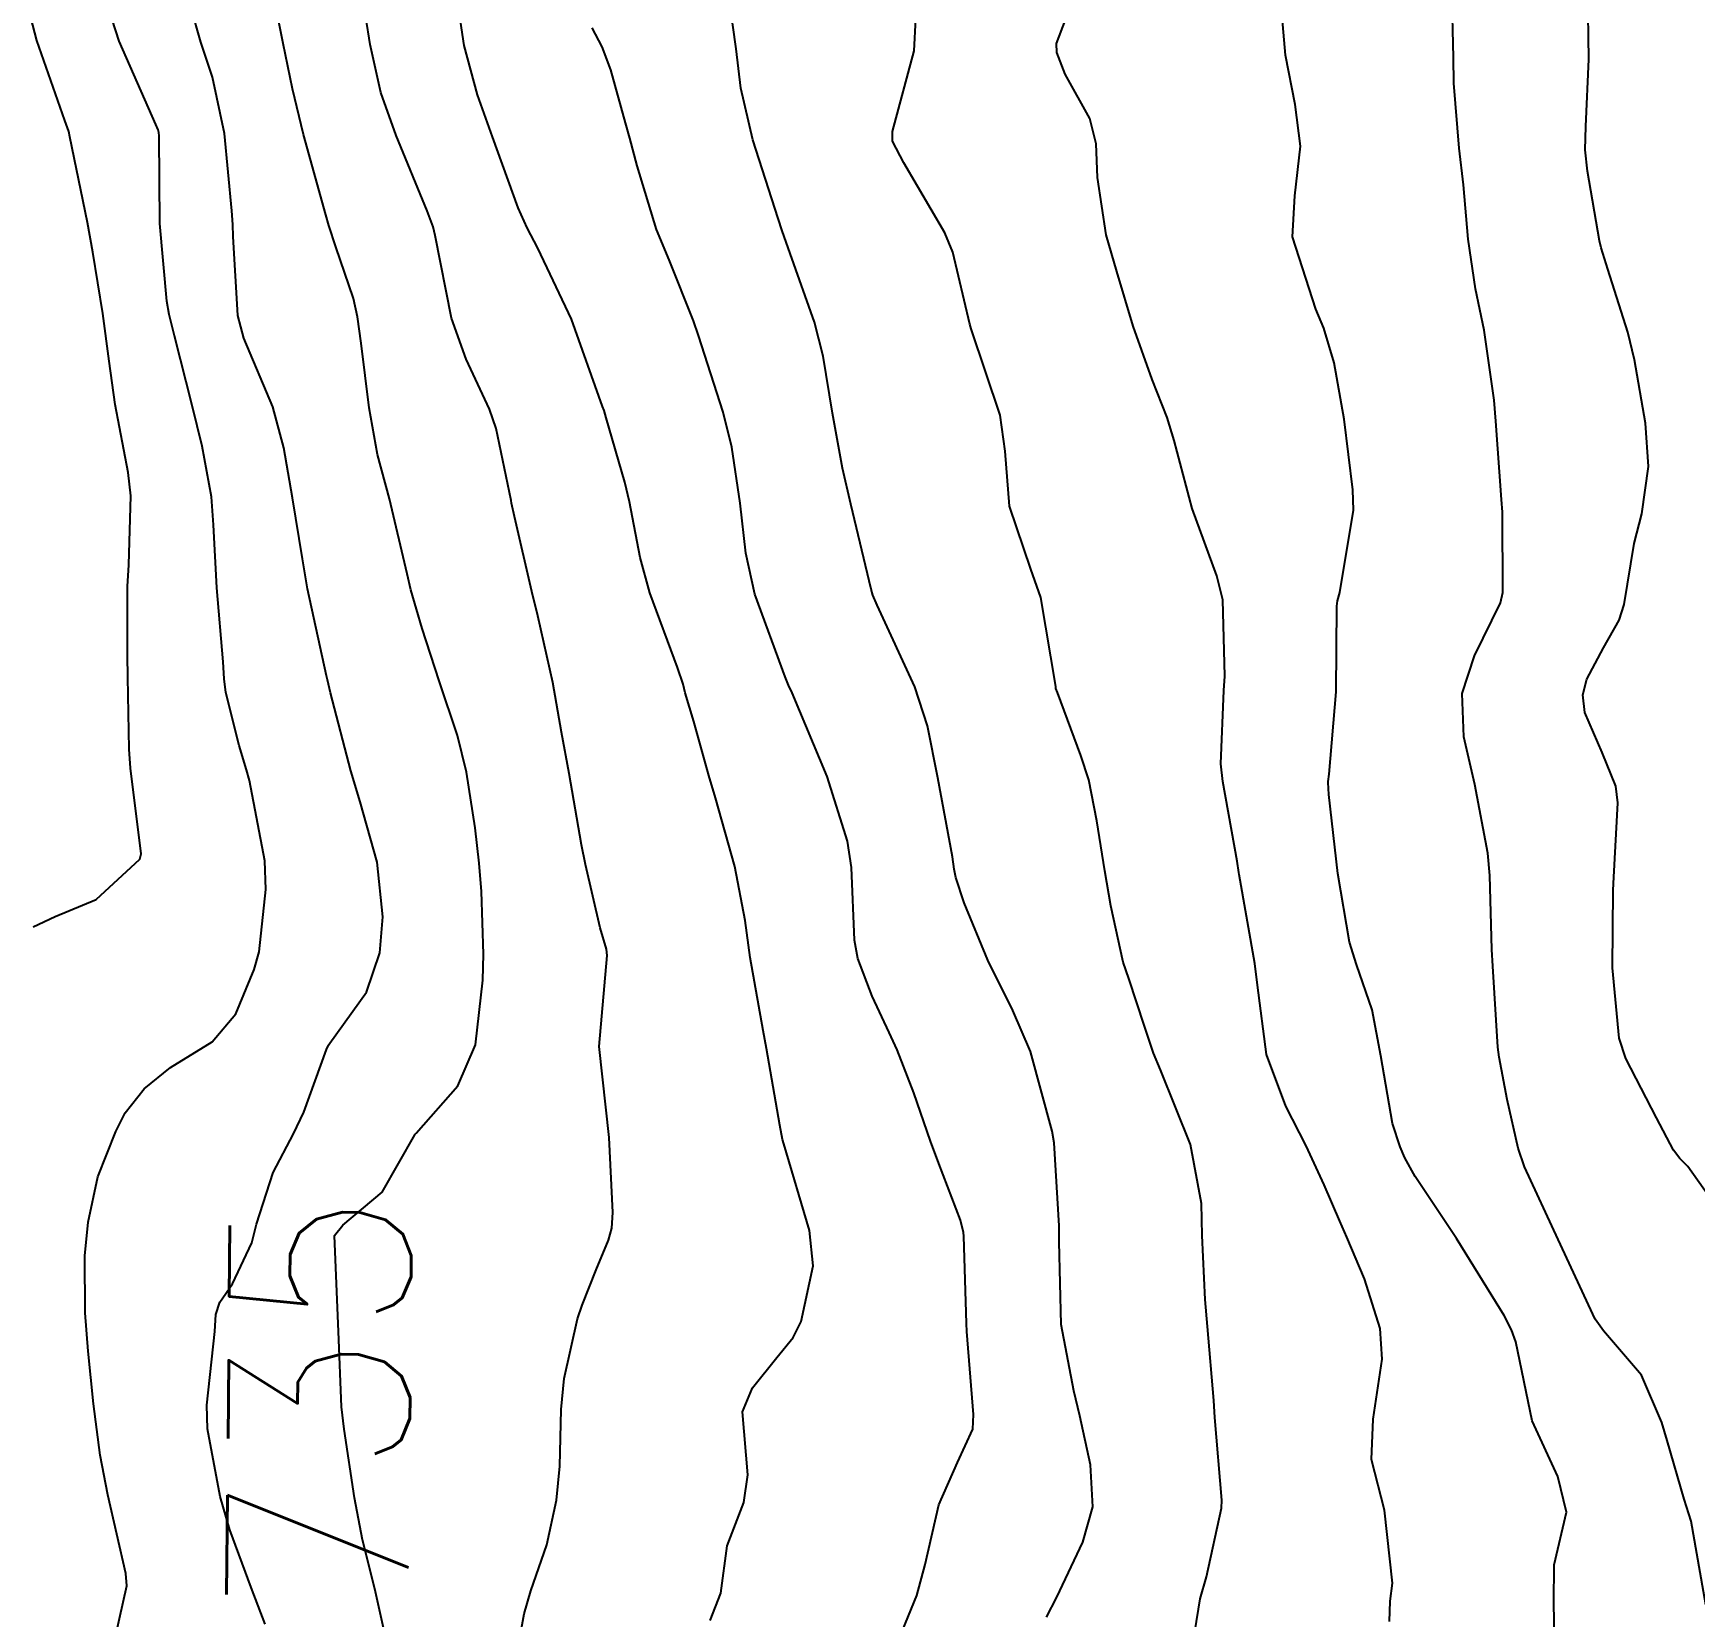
# Model space of a CAD drawing. Header units: metres. Extents: x 298520 to 308411, y 7433745 to 7450750.
# Drawn here: x 302882.22 to 302918.79, y 7441055.84 to 7441090.7 of the extents above; entities that cross this region are included whole.
import ezdxf
from ezdxf.enums import TextEntityAlignment as Align

# ---------------------------------------------------------------- set-up
doc = ezdxf.new("R2010")
doc.units = ezdxf.units.M
doc.header["$LTSCALE"] = 10
for name, color, linetype in [('Cotas', 45, 'Continuous'), ('Curvas de Nivel 1m', 11, 'Continuous'), ('Curvas de Nivel 5m', 15, 'Continuous'), ('Hidrografia', 140, 'Continuous')]:
    doc.layers.add(name, color=color, linetype=linetype)
doc.styles.add('Style-STANDARD', font='STANDARD.shx')

msp = doc.modelspace()

# ---------------------------------------------------------------- linework, layer by layer
at = {"layer": 'Curvas de Nivel 1m', "flags": 128}
for points, elevation in [([(302890.091, 7441054.871), (302889.734, 7441056.458), (302889.462, 7441057.538), (302889.286, 7441058.463), (302889.057, 7441059.976), (302888.998, 7441060.466), (302888.935, 7441062.121), (302888.924, 7441062.467), (302888.848, 7441064.24), (302889.033, 7441064.466), (302889.9, 7441065.188), (302890.615, 7441066.45), (302890.625, 7441066.469), (302890.644, 7441066.49), (302891.562, 7441067.533), (302891.948, 7441068.431), (302892.114, 7441069.856), (302892.128, 7441070.428), (302892.085, 7441071.807), (302892.035, 7441072.43), (302891.945, 7441073.211), (302891.752, 7441074.435), (302891.555, 7441075.242), (302891.154, 7441076.444), (302890.78, 7441077.603), (302890.53, 7441078.453), (302890.446, 7441078.804), (302890.055, 7441080.458), (302889.797, 7441081.43), (302889.612, 7441082.458), (302889.435, 7441083.881), (302889.353, 7441084.463), (302889.265, 7441084.862), (302888.878, 7441086.005), (302888.726, 7441086.472), (302888.654, 7441086.705), (302888.162, 7441088.478), (302887.924, 7441089.479), (302887.721, 7441090.482), (302887.41, 7441092.023)], 736), ([(302897.119, 7441055.762), (302897.353, 7441056.362), (302897.492, 7441057.407), (302897.856, 7441058.357), (302897.949, 7441058.966), (302897.83, 7441060.357), (302898.048, 7441060.886), (302898.585, 7441061.548), (302898.946, 7441061.99), (302899.123, 7441062.345), (302899.384, 7441063.569), (302899.304, 7441064.343), (302898.738, 7441066.253), (302898.712, 7441066.349), (302898.648, 7441066.662), (302898.354, 7441068.353), (302898.281, 7441068.75), (302897.998, 7441070.357), (302897.885, 7441071.175), (302897.66, 7441072.361), (302897.232, 7441073.869), (302897.09, 7441074.367), (302896.755, 7441075.554), (302896.57, 7441076.182), (302896.523, 7441076.374), (302896.401, 7441076.743), (302895.788, 7441078.385), (302895.579, 7441079.166), (302895.342, 7441080.392), (302895.242, 7441080.819), (302894.831, 7441082.236), (302894.781, 7441082.401), (302894.749, 7441082.486), (302894.064, 7441084.408), (302893.323, 7441085.971), (302893.086, 7441086.418), (302892.89, 7441086.861), (302892.329, 7441088.426), (302891.999, 7441089.352), (302891.704, 7441090.432), (302891.48, 7441091.902)], 738), ([(302883.951, 7441055.083), (302884.276, 7441056.522), (302884.256, 7441056.794), (302883.856, 7441058.527), (302883.689, 7441059.402), (302883.543, 7441060.53), (302883.426, 7441061.69), (302883.357, 7441062.532), (302883.352, 7441063.792), (302883.423, 7441064.532), (302883.635, 7441065.528), (302884.031, 7441066.526), (302884.236, 7441066.937), (302884.657, 7441067.469), (302885.24, 7441067.936), (302886.155, 7441068.498), (302886.679, 7441069.12), (302887.081, 7441070.094), (302887.189, 7441070.485), (302887.338, 7441071.852), (302887.313, 7441072.484), (302886.973, 7441074.254), (302886.909, 7441074.488), (302886.748, 7441075.027), (302886.456, 7441076.191), (302886.417, 7441076.495), (302886.397, 7441076.867), (302886.261, 7441078.498), (302886.187, 7441079.88), (302886.138, 7441080.5), (302885.932, 7441081.612), (302885.714, 7441082.507), (302885.327, 7441084.042), (302885.208, 7441084.515), (302885.154, 7441084.804), (302885.003, 7441086.518), (302884.987, 7441088.444), (302884.984, 7441088.519), (302884.969, 7441088.575), (302884.915, 7441088.697), (302884.106, 7441090.528), (302883.712, 7441091.766)], 734), ([(302915.707, 7441054.952), (302915.692, 7441056.148), (302915.696, 7441056.988), (302915.967, 7441058.146), (302915.777, 7441058.931), (302915.212, 7441060.154), (302914.851, 7441061.897), (302914.76, 7441062.158), (302914.598, 7441062.473), (302913.544, 7441064.171), (302912.636, 7441065.537), (302912.406, 7441065.949), (302912.304, 7441066.185), (302912.138, 7441066.7), (302911.877, 7441068.192), (302911.692, 7441069.204), (302911.347, 7441070.2), (302911.188, 7441070.693), (302910.935, 7441072.207), (302910.739, 7441073.948), (302910.722, 7441074.21), (302910.723, 7441074.23), (302910.745, 7441074.394), (302910.898, 7441076.208), (302910.912, 7441078.088), (302910.927, 7441078.208), (302910.98, 7441078.393), (302911.275, 7441080.203), (302911.267, 7441080.652), (302911.071, 7441082.206), (302910.851, 7441083.445), (302910.626, 7441084.212), (302910.453, 7441084.629), (302909.935, 7441086.219), (302909.985, 7441087.126), (302910.109, 7441088.218), (302909.998, 7441089.138), (302909.784, 7441090.221), (302909.668, 7441091.501)], 743), ([(302919.033, 7441056.105), (302918.709, 7441057.95), (302918.662, 7441058.109), (302918.556, 7441058.435), (302918.18, 7441059.727), (302918.069, 7441060.118), (302917.621, 7441061.162), (302916.778, 7441062.137), (302916.597, 7441062.398), (302915.783, 7441064.148), (302915.046, 7441065.749), (302914.901, 7441066.157), (302914.659, 7441067.233), (302914.484, 7441068.162), (302914.455, 7441068.382), (302914.344, 7441070.163), (302914.326, 7441070.535), (302914.28, 7441072.164), (302914.232, 7441072.653), (302913.948, 7441074.168), (302913.708, 7441075.216), (302913.667, 7441076.171), (302913.945, 7441076.998), (302914.517, 7441078.163), (302914.567, 7441078.39), (302914.56, 7441080.163), (302914.539, 7441080.44), (302914.41, 7441082.164), (302914.376, 7441082.629), (302914.153, 7441084.167), (302913.967, 7441085.074), (302913.804, 7441086.171), (302913.697, 7441087.37), (302913.602, 7441088.173), (302913.49, 7441089.609), (302913.483, 7441090.174), (302913.446, 7441091.677)], 744), ([(302882.212, 7441071.031), (302882.7, 7441071.26), (302883.6, 7441071.635), (302884.563, 7441072.521), (302884.594, 7441072.642), (302884.358, 7441074.524), (302884.329, 7441074.942), (302884.3, 7441076.525), (302884.288, 7441077.007), (302884.289, 7441078.525), (302884.319, 7441079.004), (302884.366, 7441080.524), (302884.307, 7441081.037), (302884.023, 7441082.528), (302883.891, 7441083.485), (302883.746, 7441084.531), (302883.526, 7441085.884), (302883.409, 7441086.535), (302883.024, 7441088.426), (302882.998, 7441088.539), (302882.915, 7441088.782), (302882.296, 7441090.546), (302882.071, 7441091.42)], 733), ([(302892.749, 7441054.418), (302893.023, 7441055.91), (302893.172, 7441056.414), (302893.525, 7441057.424), (302893.736, 7441058.408), (302893.806, 7441059.162), (302893.839, 7441060.407), (302893.901, 7441061.086), (302894.194, 7441062.404), (302894.296, 7441062.704), (302894.609, 7441063.478), (302894.882, 7441064.133), (302894.955, 7441064.395), (302894.975, 7441064.743), (302894.897, 7441066.396), (302894.673, 7441068.4), (302894.851, 7441070.398), (302894.838, 7441070.541), (302894.699, 7441071.011), (302894.37, 7441072.403), (302894.287, 7441072.837), (302894.012, 7441074.407), (302893.846, 7441075.315), (302893.656, 7441076.411), (302893.324, 7441077.876), (302893.188, 7441078.416), (302892.809, 7441080.064), (302892.747, 7441080.356), (302892.734, 7441080.421), (302892.404, 7441082.002), (302892.261, 7441082.426), (302891.748, 7441083.532), (302891.425, 7441084.434), (302891.067, 7441086.252), (302891.023, 7441086.439), (302890.888, 7441086.797), (302890.206, 7441088.451), (302889.865, 7441089.398), (302889.63, 7441090.46), (302889.539, 7441091.061)], 737), ([(302901.085, 7441054.898), (302901.669, 7441056.313), (302901.849, 7441056.994), (302902.148, 7441058.306), (302902.562, 7441059.242), (302902.897, 7441059.97), (302902.915, 7441060.297), (302902.768, 7441062.121), (302902.76, 7441062.298), (302902.702, 7441064.219), (302902.696, 7441064.299), (302902.626, 7441064.575), (302902.15, 7441065.819), (302901.968, 7441066.31), (302901.598, 7441067.376), (302901.231, 7441068.322), (302901.056, 7441068.704), (302900.685, 7441069.502), (302900.367, 7441070.333), (302900.294, 7441070.737), (302900.228, 7441072.335), (302900.138, 7441072.92), (302899.696, 7441074.34), (302898.924, 7441076.185), (302898.845, 7441076.349), (302898.766, 7441076.538), (302898.101, 7441078.357), (302897.904, 7441079.257), (302897.776, 7441080.36), (302897.597, 7441081.59), (302897.403, 7441082.364), (302896.858, 7441084.049), (302896.75, 7441084.372), (302896.215, 7441085.718), (302895.939, 7441086.384), (302895.51, 7441087.785), (302895.349, 7441088.393), (302895.255, 7441088.733), (302894.928, 7441089.902), (302894.742, 7441090.402), (302894.518, 7441090.824)], 739), ([(302907.787, 7441055.512), (302907.905, 7441056.236), (302908.045, 7441056.721), (302908.372, 7441058.232), (302908.377, 7441058.409), (302908.229, 7441060.233), (302908.206, 7441060.605), (302908.067, 7441062.235), (302908.011, 7441062.827), (302907.946, 7441064.237), (302907.929, 7441064.938), (302907.69, 7441066.24), (302907.032, 7441067.882), (302906.875, 7441068.248), (302906.679, 7441068.844), (302906.332, 7441069.898), (302906.209, 7441070.257), (302905.939, 7441071.495), (302905.803, 7441072.264), (302905.63, 7441073.366), (302905.451, 7441074.269), (302905.278, 7441074.802), (302904.762, 7441076.188), (302904.729, 7441076.28), (302904.723, 7441076.321), (302904.394, 7441078.284), (302904.177, 7441078.908), (302903.706, 7441080.291), (302903.613, 7441081.504), (302903.5, 7441082.293), (302902.861, 7441084.196), (302902.833, 7441084.3), (302902.456, 7441085.884), (302902.28, 7441086.309), (302901.377, 7441087.852), (302901.133, 7441088.327), (302901.132, 7441088.544), (302901.608, 7441090.32), (302901.644, 7441091.023)], 741), ([(302912.074, 7441055.742), (302912.088, 7441056.187), (302912.135, 7441056.58), (302911.96, 7441058.189), (302911.678, 7441059.307), (302911.709, 7441060.193), (302911.911, 7441061.515), (302911.867, 7441062.191), (302911.522, 7441063.283), (302911.135, 7441064.202), (302910.976, 7441064.555), (302910.634, 7441065.355), (302910.237, 7441066.214), (302909.789, 7441067.086), (302909.367, 7441068.223), (302909.168, 7441069.745), (302909.107, 7441070.226), (302908.76, 7441072.182), (302908.755, 7441072.23), (302908.717, 7441072.478), (302908.405, 7441074.233), (302908.361, 7441074.619), (302908.425, 7441076.233), (302908.448, 7441076.553), (302908.403, 7441078.234), (302908.271, 7441078.762), (302907.726, 7441080.241), (302907.331, 7441081.741), (302907.176, 7441082.247), (302906.845, 7441083.079), (302906.432, 7441084.256), (302906.069, 7441085.457), (302905.831, 7441086.266), (302905.641, 7441087.53), (302905.614, 7441088.269), (302905.473, 7441088.827), (302904.928, 7441089.802), (302904.745, 7441090.282), (302904.742, 7441090.475), (302904.94, 7441091.002)], 742)]:
    msp.add_lwpolyline(points, dxfattribs=dict(at, elevation=elevation))
at = {"layer": 'Curvas de Nivel 5m', "flags": 128}
for points, elevation in [([(302904.518, 7441055.831), (302904.747, 7441056.277), (302905.322, 7441057.487), (302905.543, 7441058.265), (302905.487, 7441059.19), (302905.254, 7441060.27), (302905.124, 7441060.818), (302904.842, 7441062.276), (302904.798, 7441064.1), (302904.799, 7441064.277), (302904.796, 7441064.449), (302904.686, 7441066.279), (302904.647, 7441066.536), (302904.172, 7441068.285), (302903.779, 7441069.192), (302903.229, 7441070.295), (302902.706, 7441071.559), (302902.523, 7441072.115), (302902.488, 7441072.303), (302902.448, 7441072.573), (302902.129, 7441074.309), (302901.901, 7441075.459), (302901.62, 7441076.317), (302900.79, 7441078.113), (302900.696, 7441078.331), (302900.659, 7441078.467), (302900.214, 7441080.336), (302900.031, 7441081.128), (302899.807, 7441082.34), (302899.602, 7441083.592), (302899.415, 7441084.344), (302898.878, 7441085.855), (302898.702, 7441086.352), (302898.614, 7441086.625), (302898.054, 7441088.359), (302897.793, 7441089.493), (302897.692, 7441090.362), (302897.486, 7441091.826)], 740), ([(302919.811, 7441064.098), (302918.639, 7441065.756), (302918.459, 7441065.931), (302918.322, 7441066.115), (302917.949, 7441066.825), (302917.27, 7441068.131), (302917.126, 7441068.582), (302916.977, 7441070.127), (302916.995, 7441071.842), (302917.011, 7441072.127), (302917.099, 7441073.765), (302917.051, 7441074.127), (302916.75, 7441074.873), (302916.37, 7441075.747), (302916.326, 7441076.137), (302916.416, 7441076.487), (302916.779, 7441077.176), (302917.13, 7441077.784), (302917.237, 7441078.126), (302917.457, 7441079.473), (302917.623, 7441080.122), (302917.775, 7441081.169), (302917.706, 7441082.121), (302917.464, 7441083.514), (302917.318, 7441084.125), (302916.877, 7441085.507), (302916.728, 7441085.979), (302916.692, 7441086.133), (302916.43, 7441087.668), (302916.381, 7441088.138), (302916.395, 7441088.654), (302916.458, 7441090.137), (302916.437, 7441091.627)], 745), ([(302887.319, 7441055.678), (302887.016, 7441056.485), (302886.542, 7441057.758), (302886.332, 7441058.493), (302886.051, 7441059.981), (302886.037, 7441060.498), (302886.214, 7441062.12), (302886.238, 7441062.495), (302886.322, 7441062.77), (302886.603, 7441063.169), (302887.025, 7441064.078), (302887.13, 7441064.485), (302887.495, 7441065.621), (302887.945, 7441066.477), (302888.17, 7441066.955), (302888.671, 7441068.329), (302888.716, 7441068.426), (302888.748, 7441068.469), (302889.555, 7441069.591), (302889.844, 7441070.458), (302889.909, 7441071.25), (302889.787, 7441072.459), (302889.412, 7441073.784), (302889.204, 7441074.465), (302888.76, 7441076.182), (302888.696, 7441076.471), (302888.675, 7441076.56), (302888.25, 7441078.475), (302888.14, 7441079.137), (302887.921, 7441080.479), (302887.729, 7441081.576), (302887.493, 7441082.483), (302886.855, 7441083.989), (302886.721, 7441084.492), (302886.617, 7441086.231), (302886.61, 7441086.494), (302886.589, 7441086.792), (302886.424, 7441088.497), (302886.159, 7441089.736), (302885.904, 7441090.505), (302885.689, 7441091.257)], 735)]:
    msp.add_lwpolyline(points, dxfattribs=dict(at, elevation=elevation))
at = {"layer": 'Hidrografia', "elevation": 714.2}
msp.add_lwpolyline([(302772.757, 7441330.775, 0.094308), (302782.682, 7441311.429, -0.030405), (302808.106, 7441274.366, -0.087071), (302837.462, 7441197.943, -0.083785), (302838.063, 7441174.696, 0.204318), (302842.627, 7441157.665, -0.120089), (302845.653, 7441150.992, -0.259066), (302844.729, 7441148.206, 0.492011), (302845.239, 7441142.377, -0.500527), (302845.447, 7441139.555, 0.577088), (302845.975, 7441136.843, -0.254578), (302862.949, 7441118.275, -0.008333), (302869.973, 7441087.626, -0.04711), (302872.659, 7441064.271, 0.153858), (302888.485, 7441017.404), (302895.894, 7441015.978, 0.052672), (302904.016, 7441015.288, -0.299555), (302906.316, 7441013.841, -0.056727), (302909.457, 7441004.16, 0.133793), (302914.38, 7440994.379, -0.080591), (302923.506, 7440980.191, -0.18982), (302923.916, 7440968.652, 0.029065), (302919.96, 7440954.97)], format="xyb", dxfattribs=at)

# ---------------------------------------------------------------- texts
at = {"layer": 'Cotas', "style": 'Style-STANDARD'}
msp.add_text('735', height=4, rotation=89.5036, dxfattribs=at).set_placement((302888.51, 7441060.534, 735), align=Align.MIDDLE_CENTER)

doc.saveas('drawing.dxf')
